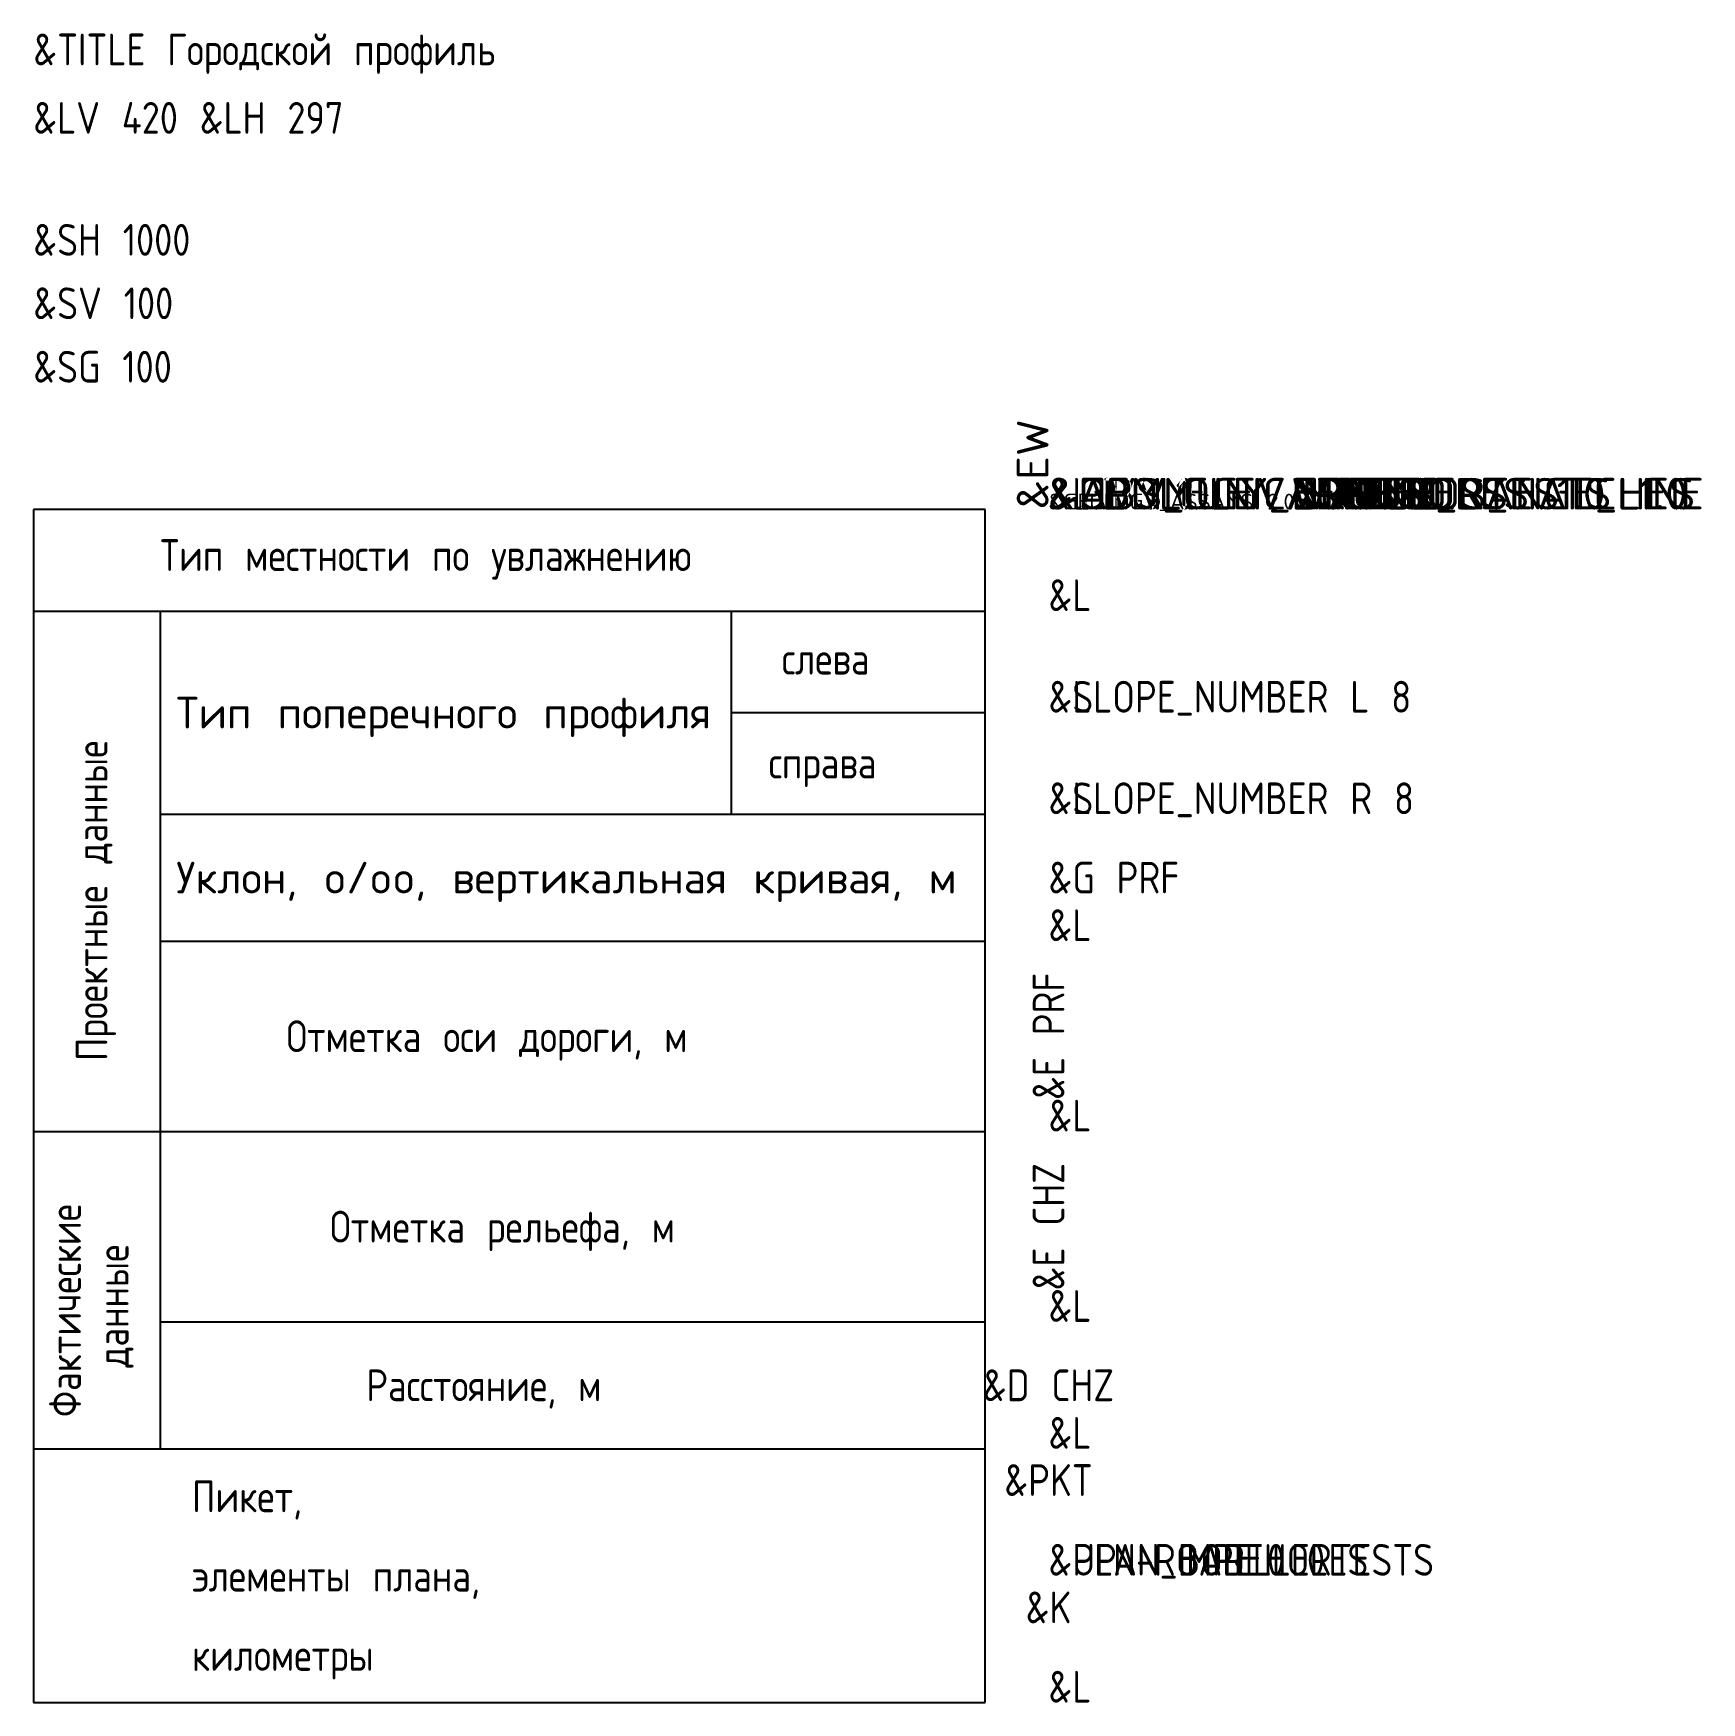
# Model space of a CAD drawing. Extents: x 0 to 131, y 0 to 132.
import ezdxf
from ezdxf.enums import TextEntityAlignment as Align

# ---------------------------------------------------------------- set-up
doc = ezdxf.new("R2010")
doc.units = 0
for name, color, linetype in [('Геология_вода', 7, 'Continuous'), ('Геология_выработки', 7, 'Continuous'), ('Геология_испытания_крыльчаткой', 7, 'Continuous'), ('Геология_контуры', 7, 'Continuous'), ('Геология_мерзлота', 7, 'Continuous'), ('Геология_опробование', 7, 'Continuous'), ('Геология_подписи', 7, 'Continuous'), ('Геология_список_ИГЭ', 7, 'Continuous'), ('Геология_штриховки', 8, 'Continuous'), ('Километры', 7, 'Continuous'), ('Коммуникации', 7, 'Continuous'), ('Красные отметки', 1, 'Continuous'), ('Красный профиль', 1, 'Continuous'), ('Линейка абсолютных высот', 7, 'Continuous'), ('Пикеты', 7, 'Continuous'), ('Прямые и кривые в плане', 7, 'Continuous'), ('Рабочие отметки', 7, 'Continuous'), ('Развернутый план', 7, 'Continuous'), ('Ссылочные профили', 144, 'Continuous'), ('Таблица', 7, 'Continuous'), ('Таблица отметок', 7, 'Continuous'), ('УВВ', 7, 'Continuous'), ('Черные отметки', 3, 'Continuous'), ('Черный профиль', 3, 'Continuous')]:
    doc.layers.add(name, color=color, linetype=linetype)
doc.styles.get("Standard").update_dxf_attribs({"font": 'txt.shx'})

msp = doc.modelspace()

# ---------------------------------------------------------------- linework, layer by layer
at = {"layer": 'Таблица', "linetype": 'Continuous', "flags": 128}
for points in [[(0, 94), (0, 0)], [(75, 94), (0, 94)], [(75, 0), (75, 94)], [(0, 86), (75, 86)], [(10, 86), (10, 20)], [(55, 86), (55, 70)], [(55, 78), (75, 78)], [(10, 70), (75, 70)], [(10, 60), (75, 60)], [(0, 45), (75, 45)], [(10, 30), (75, 30)], [(0, 20), (75, 20)], [(0, 0), (75, 0)]]:
    msp.add_lwpolyline(points, dxfattribs=at)

# ---------------------------------------------------------------- texts
at = {"linetype": 'Continuous', "width": 0.8}
for s, p in [('&TITLE Городской профиль', (0, 129)), ('&LV 420 &LH 297', (0, 123.61))]:
    msp.add_text(s, height=2.5, dxfattribs=at).set_placement(p)
at = {"layer": 'Геология_вода', "linetype": 'Continuous'}
msp.add_text('&GEOLOGY_WATER', height=2.5, dxfattribs=at).set_placement((80, 94))
at = {"layer": 'Геология_выработки', "linetype": 'Continuous'}
msp.add_text('&GEOLOGY_BOREHOLES 1.0', height=2.5, dxfattribs=at).set_placement((80, 94))
at = {"layer": 'Геология_испытания_крыльчаткой', "linetype": 'Continuous'}
msp.add_text('&GEOLOGY_IMPELLERTESTS 1.0', height=2.5, dxfattribs=at).set_placement((80, 94))
at = {"layer": 'Геология_контуры', "linetype": 'Continuous'}
msp.add_text('&GEOLOGY_CONTOURS', height=2.5, dxfattribs=at).set_placement((80, 94))
at = {"layer": 'Геология_мерзлота', "linetype": 'Continuous'}
msp.add_text('&GEOLOGY_FROST', height=2.5, dxfattribs=at).set_placement((80, 94))
at = {"layer": 'Геология_опробование', "linetype": 'Continuous'}
msp.add_text('&GEOLOGY_ASSAYS 2.0', height=1.25, dxfattribs=at).set_placement((80, 94))
at = {"layer": 'Геология_подписи', "linetype": 'Continuous'}
msp.add_text('&GEOLOGY_NOTES', height=2.5, dxfattribs=at).set_placement((80, 94))
at = {"layer": 'Геология_список_ИГЭ', "linetype": 'Continuous'}
msp.add_text('&GEOLOGY_LEGEND', height=2.5, dxfattribs=at).set_placement((80, 94))
at = {"layer": 'Геология_штриховки', "linetype": 'Continuous'}
msp.add_text('&GEOLOGY_GROUNDS_HATCHES', height=2.5, dxfattribs=at).set_placement((80, 94))
at = {"layer": 'Километры', "linetype": 'Continuous', "width": 0.8}
msp.add_text('&K', height=2.5, dxfattribs=at).set_placement((80, 5.5), align=Align.BOTTOM_CENTER)
at = {"layer": 'Коммуникации', "linetype": 'Continuous'}
msp.add_text('&COMMUNICATIONS', height=2.5, dxfattribs=at).set_placement((80, 94))
at = {"layer": 'Красные отметки', "linetype": 'Continuous', "width": 0.8}
msp.add_text('&G PRF', height=2.5, dxfattribs=at).set_placement((80, 65), align=Align.MIDDLE_LEFT)
msp.add_text('&E PRF', height=2.5, rotation=90, dxfattribs=at).set_placement((80, 52.5), align=Align.MIDDLE_CENTER)
at = {"layer": 'Красный профиль', "linetype": 'Continuous'}
msp.add_text('&PP', height=2.5, dxfattribs=at).set_placement((80, 94))
at = {"layer": 'Линейка абсолютных высот', "linetype": 'Continuous'}
msp.add_text('&ABS_ELEVATIONS_RANGE_LINE', height=2.5, dxfattribs=at).set_placement((80, 94))
at = {"layer": 'Пикеты', "linetype": 'Continuous', "width": 0.8}
msp.add_text('&PKT', height=2.5, dxfattribs=at).set_placement((80, 15.53), align=Align.BOTTOM_CENTER)
at = {"layer": 'Прямые и кривые в плане', "linetype": 'Continuous', "width": 0.8}
msp.add_text('&PLN-ROAD 0 0', height=2.5, dxfattribs=at).set_placement((80, 10))
at = {"layer": 'Рабочие отметки', "linetype": 'Continuous'}
msp.add_text('&EW', height=2.5, rotation=90, dxfattribs=at).set_placement((80, 94))
at = {"layer": 'Развернутый план', "linetype": 'Continuous', "width": 0.8}
for s in ['&PLAN_IMPELLERTESTS', '&PLAN_BOREHOLES', '&UP']:
    msp.add_text(s, height=2.5, dxfattribs=at).set_placement((80, 10))
at = {"layer": 'Ссылочные профили', "linetype": 'Continuous', "width": 0.8}
for s in ['&REFP 1', '&REFP 0']:
    msp.add_text(s, height=2.5, dxfattribs=at).set_placement((80, 94))
at = {"layer": 'Таблица', "linetype": 'Continuous', "width": 0.8}
for s, p in [('&SH 1000', (0, 114)), ('&SV 100', (0, 109)), ('&SG 100', (0, 104)), ('&L', (80, 94)), ('Тип местности по увлажнению', (10, 89.16)), ('&L', (80, 86)), ('слева', (58.98, 81)), ('&L', (80, 78)), ('&SLOPE_NUMBER L 8', (80, 78)), ('справа', (57.94, 72.81)), ('&L', (80, 70)), ('&SLOPE_NUMBER R 8', (80, 70)), ('&L', (80, 60)), ('Отметка оси дороги, м', (19.94, 51.25)), ('&L', (80, 45)), ('Отметка рельефа, м', (23.38, 36.25)), ('&L', (80, 30)), ('Расстояние, м', (26.23, 23.75)), ('&L', (80, 20)), ('Пикет,', (12.5, 15)), ('элементы плана,', (12.5, 8.75)), ('километры', (12.5, 2.5)), ('&L', (80, 0))]:
    msp.add_text(s, height=2.5, dxfattribs=at).set_placement(p)
at = {"layer": 'Таблица', "linetype": 'Continuous'}
for s, width, p, p2 in [('Тип поперечного профиля', 0.755128, (11.25, 76.75), (53.41, 76.75)), ('Уклон, o/oo, вертикальная кривая, м', 0.745629, (11.25, 63.75), (72.76, 63.75))]:
    msp.add_text(s, height=2.5, dxfattribs=dict(at, width=width)).set_placement(p, p2, align=Align.FIT)
at = {"layer": 'Таблица', "linetype": 'Continuous', "width": 0.8}
for s, p in [('Проектные данные', (5.84, 50.55)), ('Фактические', (3.75, 22.5)), ('данные', (7.5, 26.4))]:
    msp.add_text(s, height=2.5, rotation=90, dxfattribs=at).set_placement(p)
at = {"layer": 'Таблица отметок', "linetype": 'Continuous'}
msp.add_text('&ET', height=2.5, dxfattribs=at).set_placement((80, 94))
at = {"layer": 'УВВ', "linetype": 'Continuous'}
msp.add_text('&UVV', height=2.5, dxfattribs=at).set_placement((80, 94))
at = {"layer": 'Черные отметки', "linetype": 'Continuous', "width": 0.8}
msp.add_text('&E CHZ', height=2.5, rotation=90, dxfattribs=at).set_placement((80, 37.5), align=Align.MIDDLE_CENTER)
msp.add_text('&D CHZ', height=2.5, dxfattribs=at).set_placement((80, 25), align=Align.MIDDLE_CENTER)
at = {"layer": 'Черный профиль', "linetype": 'Continuous'}
msp.add_text('&EP', height=2.5, dxfattribs=at).set_placement((80, 94))

doc.saveas('drawing.dxf')
